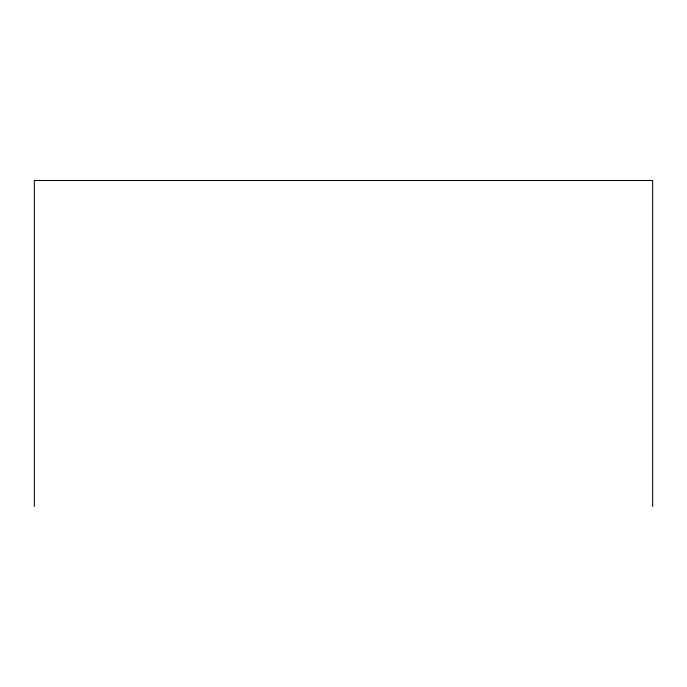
<?xml version="1.0" encoding="UTF-8"?>
<svg xmlns="http://www.w3.org/2000/svg" width="687" height="687" viewBox="0 0 687 687"><rect width="100%" height="100%" fill="white"/><g stroke="black" fill="none" stroke-linecap="round" stroke-linejoin="round"><path stroke-width="1.03" d="M652.65 506.508L652.65 180.492L34.35 180.492L34.35 506.508"/></g></svg>
